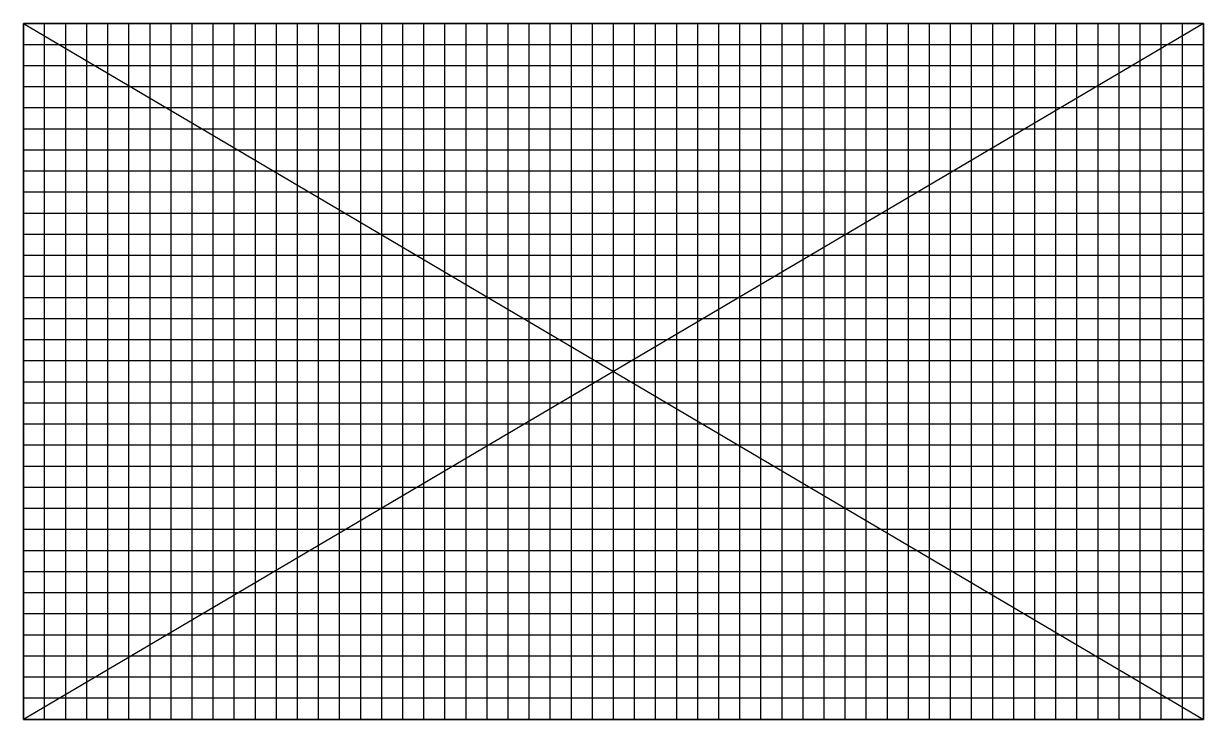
# Model space of a CAD drawing. Header units: millimetres. Extents: x -280 to 280, y -165 to 165.
import ezdxf

# ---------------------------------------------------------------- set-up
doc = ezdxf.new("R2010")
doc.units = ezdxf.units.MM
doc.layers.get('0').update_dxf_attribs({"linetype": 'CONTINUOUS'})

msp = doc.modelspace()

# ---------------------------------------------------------------- linework, layer by layer
for p, q in [((-280, 165), (280, -165)), ((280, 165), (-280, -165)), ((-270, -165), (-270, 165)), ((-260, -165), (-260, 165)), ((-250, -165), (-250, 165)), ((-240, -165), (-240, 165)), ((-230, -165), (-230, 165)), ((-220, -165), (-220, 165)), ((-210, -165), (-210, 165)), ((-200, -165), (-200, 165)), ((-190, -165), (-190, 165)), ((-180, -165), (-180, 165)), ((-170, -165), (-170, 165)), ((-160, -165), (-160, 165)), ((-150, -165), (-150, 165)), ((-140, -165), (-140, 165)), ((-130, -165), (-130, 165)), ((-120, -165), (-120, 165)), ((-110, -165), (-110, 165)), ((-100, -165), (-100, 165)), ((-90, -165), (-90, 165)), ((-80, -165), (-80, 165)), ((-70, -165), (-70, 165)), ((-60, -165), (-60, 165)), ((-50, -165), (-50, 165)), ((-40, -165), (-40, 165)), ((-30, -165), (-30, 165)), ((-20, -165), (-20, 165)), ((-10, -165), (-10, 165)), ((0, -165), (0, 165)), ((10, -165), (10, 165)), ((20, -165), (20, 165)), ((30, -165), (30, 165)), ((40, -165), (40, 165)), ((50, -165), (50, 165)), ((60, -165), (60, 165)), ((70, -165), (70, 165)), ((80, -165), (80, 165)), ((90, -165), (90, 165)), ((100, -165), (100, 165)), ((110, -165), (110, 165)), ((120, -165), (120, 165)), ((130, -165), (130, 165)), ((140, -165), (140, 165)), ((150, -165), (150, 165)), ((160, -165), (160, 165)), ((170, -165), (170, 165)), ((180, -165), (180, 165)), ((190, -165), (190, 165)), ((200, -165), (200, 165)), ((210, -165), (210, 165)), ((220, -165), (220, 165)), ((230, -165), (230, 165)), ((240, -165), (240, 165)), ((250, -165), (250, 165)), ((260, -165), (260, 165)), ((270, -165), (270, 165)), ((280, 155), (-280, 155)), ((280, 145), (-280, 145)), ((280, 135), (-280, 135)), ((280, 125), (-280, 125)), ((280, 115), (-280, 115)), ((280, 105), (-280, 105)), ((280, 95), (-280, 95)), ((280, 85), (-280, 85)), ((280, 75), (-280, 75)), ((280, 65), (-280, 65)), ((280, 55), (-280, 55)), ((280, 45), (-280, 45)), ((280, 35), (-280, 35)), ((280, 25), (-280, 25)), ((280, 15), (-280, 15)), ((280, 5), (-280, 5)), ((280, -5), (-280, -5)), ((280, -15), (-280, -15)), ((280, -25), (-280, -25)), ((280, -35), (-280, -35)), ((280, -45), (-280, -45)), ((280, -55), (-280, -55)), ((280, -65), (-280, -65)), ((280, -75), (-280, -75)), ((280, -85), (-280, -85)), ((280, -95), (-280, -95)), ((280, -105), (-280, -105)), ((280, -115), (-280, -115)), ((280, -125), (-280, -125)), ((280, -135), (-280, -135)), ((280, -145), (-280, -145)), ((280, -155), (-280, -155))]:
    msp.add_line(p, q)
for points in [[(-280, -165), (280, -165), (280, 165), (-280, 165)], [(280, 165), (280, -165), (-280, -165), (-280, 165)]]:
    msp.add_lwpolyline(points, close=True)

doc.saveas('drawing.dxf')
